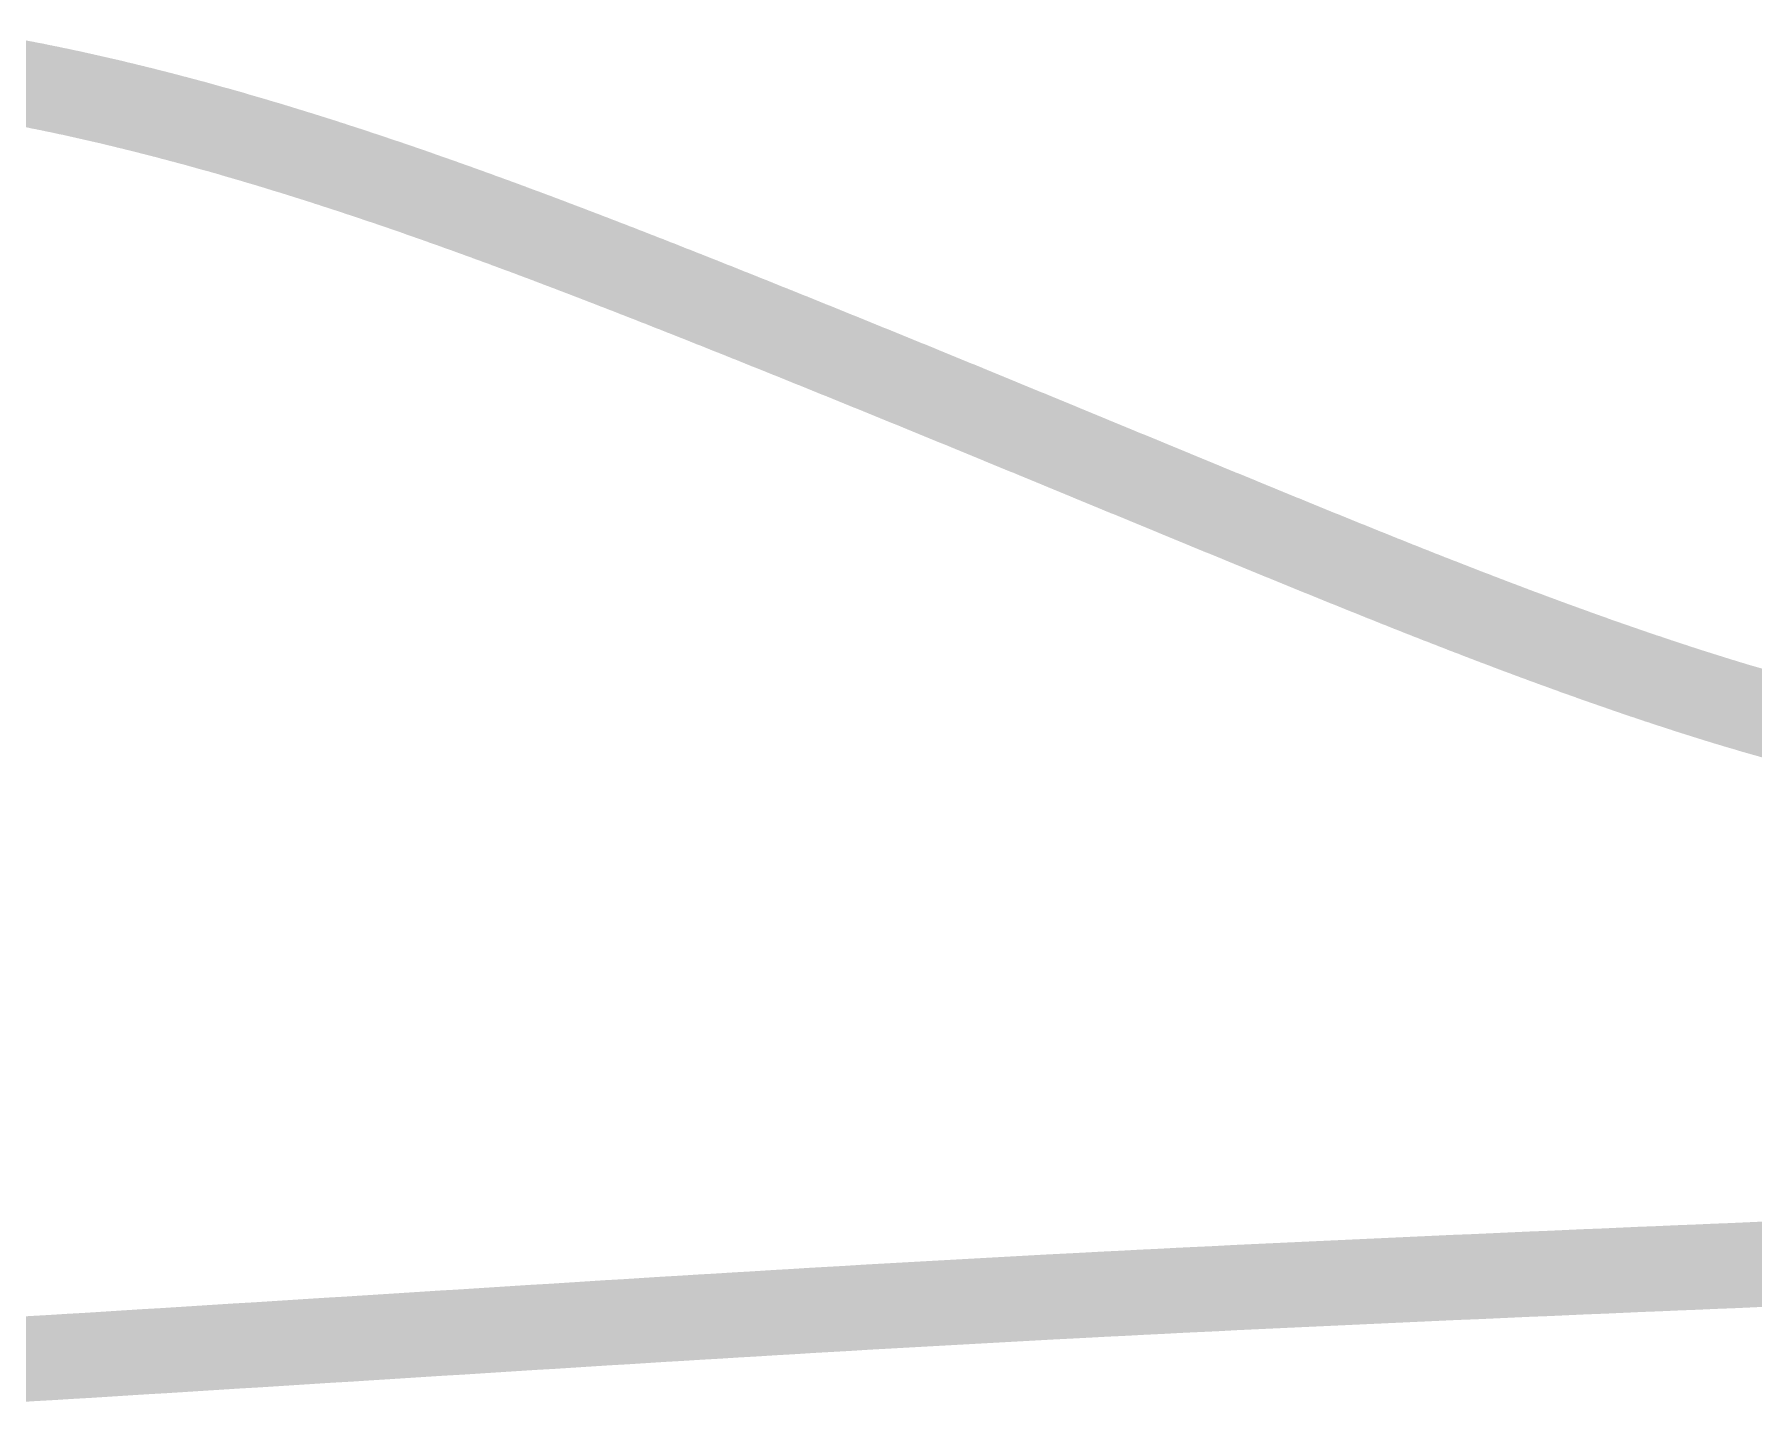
# Model space of a CAD drawing. Extents: x -192823 to 24985, y 78808 to 102574.
# Drawn here: x -66819.7 to -66520.3, y 93190.8 to 93429.5 of the extents above; entities that cross this region are included whole.
import ezdxf
from ezdxf.enums import TextEntityAlignment as Align

# ---------------------------------------------------------------- set-up
doc = ezdxf.new("R2010")
doc.units = 0
doc.header["$LTSCALE"] = 5
doc.header["$MEASUREMENT"] = 0
doc.layers.get('0').update_dxf_attribs({"linetype": 'CONTINUOUS', "lineweight": 25})
for name, color, linetype, lineweight in [('ISO', 153, 'CONTINUOUS', 15), ('LC ISO', 153, 'CONTINUOUS', 13), ('LC Net thay', 7, 'CONTINUOUS', 25), ('LC Text1', 3, 'CONTINUOUS', 20)]:
    doc.layers.add(name, color=color, linetype=linetype, lineweight=lineweight)
doc.styles.add('Khungten', font='', dxfattribs={"width": 0.9, "height": 5000})
doc.styles.add('Title', font='', dxfattribs={"width": 0.8})
doc.styles.get('Khungten').set_extended_font_data('.VnAvantH')
doc.styles.get('Title').set_extended_font_data('.VnBlackH')

# ---------------------------------------------------------------- blocks, each defined once
blk = doc.blocks.new('Mr. Giang')
at = {"layer": 'LC ISO', "const_width": 50}
for points in [[(1850.9, 587.5), (1852.6, 587.2), (1854.4, 586.9), (1856.2, 586.6), (1858, 586.2), (1859.7, 585.9), (1861.5, 585.6), (1863.3, 585.3), (1865, 584.9), (1866.8, 584.6), (1867.7, 584.4), (1870.3, 583.9), (1872.1, 583.6), (1873.9, 583.2), (1875.6, 582.9), (1877.4, 582.6), (1879.2, 582.2), (1880.9, 581.8), (1882.7, 581.5), (1884.5, 581.1), (1886.2, 580.8), (1888, 580.4), (1889.8, 580), (1891.5, 579.7), (1893.3, 579.3), (1895.1, 578.9), (1896.8, 578.5), (1898.6, 578.2), (1900.4, 577.8), (1902.1, 577.4), (1903.9, 577), (1905.7, 576.6), (1907.4, 576.2), (1909.2, 575.8), (1910.9, 575.4), (1912.7, 575), (1914.5, 574.6), (1916.2, 574.2), (1918, 573.8), (1919.8, 573.4), (1921.5, 573), (1923.3, 572.6), (1925.1, 572.1), (1926.8, 571.7), (1928.6, 571.3), (1930.3, 570.9), (1932.1, 570.4), (1933.9, 570), (1935.6, 569.6), (1937.4, 569.1), (1939.2, 568.7), (1940.9, 568.3), (1942.7, 567.8), (1944.4, 567.4), (1946.2, 566.9), (1948, 566.5), (1949.7, 566), (1951.5, 565.6), (1953.3, 565.1), (1955, 564.7), (1956.8, 564.2), (1958.5, 563.7), (1960.3, 563.3), (1962.1, 562.8), (1963.8, 562.3), (1965.6, 561.9), (1967.3, 561.4), (1969.1, 560.9), (1970.9, 560.5), (1972.6, 560), (1974.4, 559.5), (1976.1, 559), (1977.9, 558.5), (1979.6, 558), (1981.4, 557.5), (1983.2, 557), (1984.9, 556.6), (1986.7, 556.1), (1988.4, 555.6), (1990.2, 555.1), (1992, 554.6), (1993.7, 554.1), (1995.5, 553.5), (1997.2, 553), (1999, 552.5), (2000.7, 552), (2002.5, 551.5), (2004.2, 551), (2006, 550.5), (2007.8, 549.9), (2009.5, 549.4), (2011.3, 548.9), (2013, 548.4), (2014.8, 547.9), (2016.5, 547.3), (2018.3, 546.8), (2020, 546.3), (2021.8, 545.7), (2023.5, 545.2), (2025.3, 544.6), (2027.1, 544.1), (2028.8, 543.6), (2030.6, 543), (2032.3, 542.5), (2034.1, 541.9), (2035.8, 541.4), (2037.6, 540.8), (2039.3, 540.3), (2041.1, 539.7), (2042.8, 539.2), (2044.6, 538.6), (2046.3, 538.1), (2048.1, 537.5), (2049.8, 536.9), (2051.6, 536.4), (2053.3, 535.8), (2055.1, 535.2), (2056.8, 534.7), (2058.6, 534.1), (2060.3, 533.5), (2062.1, 533), (2063.8, 532.4), (2065.6, 531.8), (2067.3, 531.2), (2069.1, 530.6), (2070.8, 530.1), (2072.6, 529.5), (2074.3, 528.9), (2076.1, 528.3), (2077.8, 527.7), (2079.6, 527.1), (2081.3, 526.5), (2083, 526), (2084.8, 525.4), (2086.5, 524.8), (2088.3, 524.2), (2090, 523.6), (2091.8, 523), (2093.5, 522.4), (2095.3, 521.8), (2097, 521.2), (2098.8, 520.6), (2100.5, 520), (2102.2, 519.4), (2104, 518.7), (2105.7, 518.1), (2107.5, 517.5), (2109.2, 516.9), (2111, 516.3), (2112.7, 515.7), (2114.4, 515.1), (2116.2, 514.5), (2117.9, 513.8), (2119.7, 513.2), (2121.4, 512.6), (2123.1, 512), (2124.9, 511.4), (2126.6, 510.7), (2128.4, 510.1), (2130.1, 509.5), (2131.8, 508.9), (2133.6, 508.2), (2135.3, 507.6), (2137.1, 507), (2138.8, 506.3), (2140.5, 505.7), (2142.3, 505.1), (2144, 504.4), (2145.7, 503.8), (2147.5, 503.2), (2149.2, 502.5), (2151, 501.9), (2152.7, 501.3), (2154.4, 500.6), (2156.2, 500), (2157.9, 499.3), (2159.6, 498.7), (2161.4, 498), (2163.1, 497.4), (2164.8, 496.8), (2166.6, 496.1), (2168.3, 495.5), (2170, 494.8), (2171.8, 494.2), (2173.5, 493.5), (2175.2, 492.9), (2177, 492.2), (2178.7, 491.6), (2180.4, 490.9), (2182.2, 490.2), (2183.9, 489.6), (2185.6, 488.9), (2187.3, 488.3), (2189.1, 487.6), (2190.8, 487), (2192.5, 486.3), (2194.3, 485.6), (2196, 485), (2197.7, 484.3), (2199.4, 483.7), (2201.2, 483), (2202.9, 482.3), (2204.6, 481.7), (2206.4, 481), (2208.1, 480.3), (2209.8, 479.7), (2211.5, 479), (2213.3, 478.3), (2215, 477.7), (2216.7, 477), (2218.4, 476.3), (2220.2, 475.7), (2221.9, 475), (2223.6, 474.3), (2225.3, 473.7), (2227.1, 473), (2228.8, 472.3), (2230.5, 471.6), (2232.2, 471), (2233.9, 470.3), (2235.7, 469.6), (2237.4, 469), (2239.1, 468.3), (2240.8, 467.6), (2242.5, 466.9), (2244.3, 466.3), (2246, 465.6), (2247.7, 464.9), (2249.4, 464.2), (2251.1, 463.5), (2252.9, 462.9), (2254.6, 462.2), (2256.3, 461.5), (2258, 460.8), (2259.7, 460.2), (2261.4, 459.5), (2263.2, 458.8), (2264.9, 458.1), (2267, 457.3), (2268.3, 456.8), (2270, 456.1), (2271.7, 455.4), (2273.4, 454.7), (2275.1, 454), (2276.9, 453.4), (2278.6, 452.7), (2280.3, 452), (2282, 451.3), (2283.7, 450.6), (2285.4, 449.9), (2287.1, 449.3), (2288.8, 448.6), (2290.6, 447.9), (2292.3, 447.2), (2294, 446.5), (2295.7, 445.8), (2297.4, 445.2), (2299.1, 444.5), (2300.8, 443.8), (2302.5, 443.1), (2304.2, 442.4), (2305.9, 441.7), (2307.6, 441), (2309.3, 440.4), (2311, 439.7), (2312.8, 439), (2314.5, 438.3), (2316.2, 437.6), (2317.9, 436.9), (2319.6, 436.2), (2321.3, 435.6), (2323, 434.9), (2324.7, 434.2), (2326.4, 433.5), (2328.1, 432.8), (2329.8, 432.1), (2331.5, 431.4), (2333.2, 430.7), (2334.9, 430.1), (2336.6, 429.4), (2338.3, 428.7), (2340, 428), (2341.7, 427.3), (2343.4, 426.6), (2345.1, 425.9), (2346.8, 425.2), (2348.5, 424.5), (2350.2, 423.9), (2351.9, 423.2), (2353.6, 422.5), (2355.3, 421.8), (2357, 421.1), (2358.7, 420.4), (2360.4, 419.7), (2362.1, 419), (2363.8, 418.3), (2365.5, 417.6), (2367.2, 416.9), (2368.9, 416.3), (2370.6, 415.6), (2372.3, 414.9), (2374, 414.2), (2375.7, 413.5), (2377.4, 412.8), (2379.1, 412.1), (2380.8, 411.4), (2382.5, 410.7), (2384.2, 410), (2385.9, 409.3), (2387.6, 408.6), (2389.3, 407.9), (2391, 407.3), (2392.7, 406.6), (2394.4, 405.9), (2396.1, 405.2), (2397.7, 404.5), (2399.4, 403.8), (2401.1, 403.1), (2402.8, 402.4), (2404.5, 401.7), (2406.2, 401), (2407.9, 400.3), (2409.6, 399.6), (2411.3, 398.9), (2413, 398.2), (2414.7, 397.5), (2416.4, 396.8), (2418.1, 396.1), (2419.8, 395.5), (2421.5, 394.8), (2423.2, 394.1), (2424.8, 393.4), (2426.5, 392.7), (2428.2, 392), (2429.9, 391.3), (2431.6, 390.6), (2433.3, 389.9), (2435, 389.2), (2436.7, 388.5), (2438.4, 387.8), (2440.1, 387.1), (2441.8, 386.4), (2443.5, 385.7), (2445.1, 385), (2446.8, 384.3), (2448.5, 383.6), (2450.2, 382.9), (2451.9, 382.2), (2453.6, 381.5), (2455.3, 380.8), (2457, 380.1), (2458.7, 379.4), (2460.4, 378.8), (2462.1, 378.1), (2463.7, 377.4), (2465.4, 376.7), (2467.1, 376), (2468.8, 375.3), (2470.5, 374.6), (2472.2, 373.9), (2473.9, 373.2), (2475.6, 372.5), (2477.3, 371.8), (2479, 371.1), (2480.6, 370.4), (2482.3, 369.7), (2484, 369), (2485.7, 368.3), (2487.4, 367.6), (2489.1, 366.9), (2490.8, 366.2), (2492.5, 365.5), (2494.2, 364.8), (2495.9, 364.1), (2497.5, 363.4), (2499.2, 362.7), (2500.9, 362), (2502.6, 361.3), (2504.3, 360.6), (2506, 359.9), (2507.7, 359.2), (2509.4, 358.5), (2511.1, 357.8), (2512.8, 357.1), (2514.4, 356.4), (2516.1, 355.7), (2517.8, 355), (2519.5, 354.4), (2521.2, 353.7), (2522.9, 353), (2524.6, 352.3), (2526.3, 351.6), (2528, 350.9), (2529.6, 350.2), (2531.3, 349.5), (2533, 348.8), (2534.7, 348.1), (2536.4, 347.4), (2538.1, 346.7), (2539.8, 346), (2541.5, 345.3), (2543.2, 344.6), (2544.9, 343.9), (2546.5, 343.2), (2548.2, 342.5), (2549.9, 341.8), (2551.6, 341.1), (2553.3, 340.4), (2555, 339.7), (2556.7, 339), (2558.4, 338.3), (2560.1, 337.6), (2561.8, 336.9), (2563.5, 336.2), (2565.1, 335.5), (2566.8, 334.8), (2568.5, 334.1), (2570.2, 333.4), (2571.9, 332.7), (2573.6, 332), (2575.3, 331.4), (2577, 330.7), (2578.7, 330), (2580.4, 329.3), (2582.1, 328.6), (2583.8, 327.9), (2585.4, 327.2), (2587.1, 326.5), (2588.8, 325.8), (2590.5, 325.1), (2592.2, 324.4), (2594.7, 323.4), (2595.6, 323), (2597.3, 322.3), (2599, 321.6), (2600.7, 320.9), (2602.4, 320.2), (2604.1, 319.5), (2605.8, 318.8), (2607.5, 318.1), (2609.2, 317.4), (2610.9, 316.8), (2612.5, 316.1), (2614.2, 315.4), (2615.9, 314.7), (2617.6, 314), (2619.3, 313.3), (2621, 312.6), (2622.7, 311.9), (2624.4, 311.2), (2626.1, 310.5), (2627.8, 309.8), (2629.5, 309.1), (2631.2, 308.4), (2632.9, 307.8), (2634.6, 307.1), (2636.3, 306.4), (2638, 305.7), (2639.7, 305), (2641.4, 304.3), (2643.1, 303.6), (2644.8, 302.9), (2646.5, 302.2), (2648.2, 301.6), (2649.9, 300.9), (2651.6, 300.2), (2653.3, 299.5), (2655, 298.8), (2656.7, 298.1), (2658.4, 297.4), (2660.1, 296.8), (2661.8, 296.1), (2663.5, 295.4), (2665.2, 294.7), (2666.9, 294), (2668.6, 293.3), (2670.3, 292.7), (2672, 292), (2673.7, 291.3), (2675.4, 290.6), (2677.1, 289.9), (2678.8, 289.3), (2680.5, 288.6), (2682.2, 287.9), (2683.9, 287.2), (2685.6, 286.6), (2687.3, 285.9), (2689, 285.2), (2690.7, 284.5), (2692.4, 283.9), (2694.1, 283.2), (2695.8, 282.5), (2697.5, 281.9), (2699.2, 281.2), (2700.9, 280.5), (2702.7, 279.9), (2704.4, 279.2), (2706.1, 278.5), (2707.8, 277.9), (2709.5, 277.2), (2711.2, 276.5), (2712.9, 275.9), (2714.6, 275.2), (2716.3, 274.5), (2718, 273.9), (2719.7, 273.2), (2721.5, 272.6), (2723.2, 271.9), (2724.9, 271.2), (2726.6, 270.6), (2728.3, 269.9), (2730, 269.3), (2731.7, 268.6), (2733.4, 268), (2735.1, 267.3), (2736.9, 266.7), (2738.6, 266), (2740.3, 265.4), (2742, 264.7), (2743.7, 264.1), (2745.4, 263.4), (2747.1, 262.8), (2748.9, 262.1), (2750.6, 261.5), (2752.3, 260.9), (2754, 260.2), (2755.7, 259.6), (2757.5, 258.9), (2759.2, 258.3), (2760.9, 257.7), (2762.6, 257), (2764.3, 256.4), (2766, 255.8), (2767.8, 255.1), (2769.5, 254.5), (2771.2, 253.9), (2772.9, 253.3), (2774.7, 252.6), (2776.4, 252), (2778.1, 251.4), (2779.8, 250.8), (2781.5, 250.1), (2783.3, 249.5), (2785, 248.9), (2786.7, 248.3), (2788.4, 247.7), (2790.2, 247.1), (2791.1, 246.7), (2793.6, 245.8), (2795.3, 245.2), (2797.1, 244.6), (2798.8, 244), (2800.5, 243.4), (2802.3, 242.8), (2804, 242.2), (2805.7, 241.6), (2807.5, 241), (2809.2, 240.4), (2810.9, 239.8), (2812.6, 239.2), (2814.4, 238.6), (2816.1, 238), (2817.8, 237.4), (2819.6, 236.8), (2821.3, 236.2), (2823.1, 235.7), (2824.8, 235.1), (2826.5, 234.5), (2828.3, 233.9), (2830, 233.3), (2831.7, 232.8), (2833.5, 232.2), (2835.2, 231.6), (2837, 231), (2838.7, 230.5), (2840.4, 229.9), (2842.2, 229.3), (2843.9, 228.8), (2845.7, 228.2), (2847.4, 227.6), (2849.1, 227.1), (2850.9, 226.5), (2852.6, 226), (2854.4, 225.4), (2856.1, 224.9), (2857.9, 224.3), (2859.6, 223.8), (2861.4, 223.2), (2863.1, 222.7), (2864.9, 222.1), (2866.6, 221.6), (2868.4, 221.1), (2870.1, 220.5), (2871.9, 220), (2873.6, 219.5), (2875.4, 218.9), (2877.2, 218.4), (2878.9, 217.9), (2880.7, 217.4), (2882.4, 216.9), (2884.2, 216.3), (2885.9, 215.8), (2887.7, 215.3), (2889.5, 214.8), (2891.2, 214.3), (2893, 213.8), (2894.8, 213.3), (2896.5, 212.8), (2898.3, 212.3), (2900, 211.8), (2901.8, 211.3), (2903.6, 210.8), (2905.3, 210.3), (2907.1, 209.8), (2908.9, 209.4), (2910.7, 208.9), (2912.4, 208.4)], [(1843.9, -166.2), (1854.8, -165.6), (1865.7, -164.9), (1876.6, -164.2), (1887.5, -163.6), (1898.4, -162.9), (1909.3, -162.3), (1920.2, -161.6), (1931.1, -160.9), (1942, -160.2), (1952.9, -159.6), (1963.8, -158.9), (1974.7, -158.2), (1985.6, -157.5), (1996.5, -156.8), (2007.4, -156.2), (2018.3, -155.5), (2029.1, -154.8), (2040, -154.1), (2050.9, -153.4), (2061.7, -152.8), (2069.2, -152.3), (2083.5, -151.4), (2094.3, -150.7), (2105.2, -150), (2116, -149.3), (2126.9, -148.7), (2137.7, -148), (2148.5, -147.3), (2159.4, -146.6), (2170.2, -145.9), (2181.1, -145.3), (2191.9, -144.6), (2202.7, -143.9), (2213.5, -143.2), (2224.4, -142.6), (2235.2, -141.9), (2246, -141.2), (2256.8, -140.6), (2267.6, -139.9), (2278.5, -139.3), (2289.3, -138.6), (2300.1, -138), (2310.9, -137.3), (2321.7, -136.7), (2332.5, -136), (2343.3, -135.4), (2354.1, -134.8), (2364.9, -134.1), (2375.8, -133.5), (2386.6, -132.9), (2397.4, -132.3), (2408.2, -131.7), (2419, -131.1), (2429.8, -130.5), (2440.6, -129.9), (2451.4, -129.3), (2462.2, -128.7), (2473, -128.1), (2487, -127.4), (2494.6, -127), (2505.5, -126.4), (2516.3, -125.9), (2527.1, -125.3), (2537.9, -124.8), (2548.7, -124.2), (2559.5, -123.7), (2570.4, -123.2), (2581.2, -122.6), (2592, -122.1), (2602.8, -121.6), (2613.6, -121.1), (2624.4, -120.6), (2635.3, -120.1), (2646.1, -119.6), (2656.9, -119.1), (2667.7, -118.6), (2678.6, -118.1), (2689.4, -117.6), (2700.2, -117.1), (2711, -116.6), (2721.9, -116.2), (2732.7, -115.7), (2743.5, -115.2), (2754.4, -114.7), (2765.2, -114.3), (2776, -113.8), (2786.8, -113.3), (2797.7, -112.9), (2808.5, -112.4), (2819.3, -111.9), (2830.2, -111.5), (2841, -111), (2851.8, -110.6), (2862.7, -110.1), (2873.5, -109.7), (2884.3, -109.2), (2895.2, -108.7), (2906, -108.3), (2916.8, -107.8)]]:
    blk.add_lwpolyline(points, dxfattribs=at)
blk = doc.blocks.new('ha tang Nui Beo')
at = {"layer": 'ISO', "xscale": 0.5, "yscale": 0.5, "zscale": 0.5}
blk.add_blockref('Mr. Giang', (37323.96, -842.82), dxfattribs=at)
at = {"color": 7, "style": 'Khungten', "width": 0.8}
for tag, p in [('REVISION', (39498.75, -10746.3)), ('NGAYHT', (39546.07, -11609.37))]:
    blk.add_attdef(tag, text='', height=200, dxfattribs=at).set_placement(p, align=Align.CENTER)
at = {"layer": 'LC Text1', "style": 'Title', "width": 1.485915}
for tag, p, p2 in [('TENBANVE1', (36912.66, -8885.76), (40339.14, -8885.76)), ('TENBANVE2', (36912.66, -9562.47), (40339.14, -9562.47))]:
    blk.add_attdef(tag, text='', height=250, dxfattribs=at).set_placement(p, p2, align=Align.FIT)
at = {"layer": 'LC Text1', "style": 'Title', "width": 0.7}
blk.add_attdef('SOBANVE', text='', height=250, dxfattribs=at).set_placement((39561.98, -13896.18), align=Align.CENTER)

msp = doc.modelspace()

# ---------------------------------------------------------------- block references
at = {"layer": 'LC Net thay', "xscale": 0.5939393785367624, "yscale": 0.5939393785367624, "zscale": 0.5939393785367624}
msp.add_blockref('ha tang Nui Beo', (-89545.44, 93748.19), dxfattribs=at)

doc.saveas('drawing.dxf')
